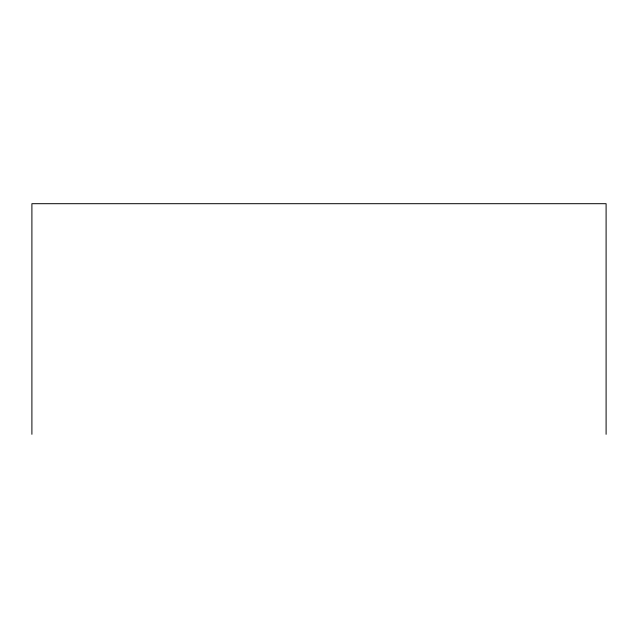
<?xml version="1.0" encoding="UTF-8"?>
<svg xmlns="http://www.w3.org/2000/svg" width="638" height="638" viewBox="0 0 638 638"><rect width="100%" height="100%" fill="white"/><g stroke="black" fill="none" stroke-linecap="round" stroke-linejoin="round"><path stroke-width="0.96" d="M606.1 434.303L606.1 203.697L31.9 203.697L31.9 434.303"/></g></svg>
